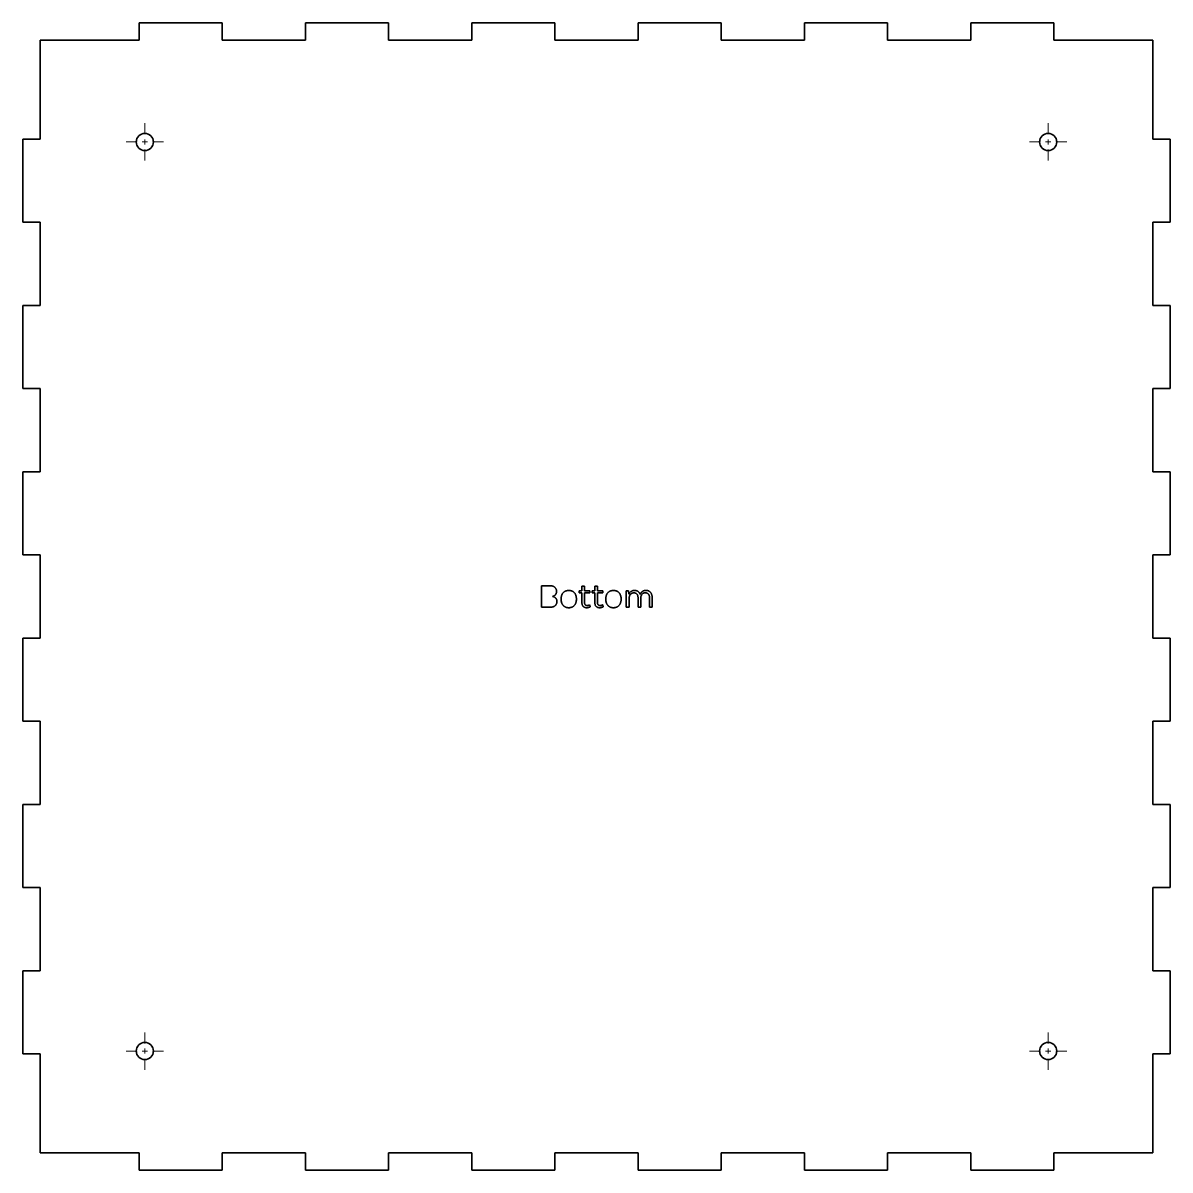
# Model space of a CAD drawing. Header units: millimetres. Extents: x 0 to 1500, y 0 to 1600.
# Drawn here: x 611.6 to 1011.6, y 718.1 to 1118.1 of the extents above; entities that cross this region are included whole.
import ezdxf

# ---------------------------------------------------------------- set-up
doc = ezdxf.new("R2010")
doc.units = ezdxf.units.MM
doc.header["$LTSCALE"] = 0.75
doc.linetypes.add('CENTER2', pattern=[28.575, 19.05, -3.175, 3.175, -3.175])
doc.layers.add('Smart Centers', color=7, linetype='CENTER2', lineweight=18)
doc.layers.add('Visible', color=7, linetype='Continuous', lineweight=35)

# ---------------------------------------------------------------- blocks, each defined once
blk = doc.blocks.new('*U5')
at = {"layer": 'Smart Centers', "color": 0, "ltscale": 0.75, "transparency": 16777216}
for p, q in [((0, 2.678906), (0, 6.5)), ((-6.5, 0), (-2.678906, 0)), ((2.678906, 0), (6.5, 0)), ((0, -6.5), (0, -2.678906))]:
    blk.add_line(p, q, dxfattribs=at)
at = {"layer": 'Smart Centers', "color": 0, "linetype": 'Continuous', "ltscale": 0.75, "transparency": 16777216}
for p, q in [((-0.892969, 0), (0.892969, 0)), ((0, -0.892969), (0, 0.892969))]:
    blk.add_line(p, q, dxfattribs=at)
blk = doc.blocks.new('*U6')
at = {"layer": 'Smart Centers', "color": 0, "ltscale": 0.75, "transparency": 16777216}
for p, q in [((0, 2.678906), (0, 6.5)), ((-6.5, 0), (-2.678906, 0)), ((2.678906, 0), (6.5, 0)), ((0, -6.5), (0, -2.678906))]:
    blk.add_line(p, q, dxfattribs=at)
at = {"layer": 'Smart Centers', "color": 0, "linetype": 'Continuous', "ltscale": 0.75, "transparency": 16777216}
for p, q in [((-0.892969, 0), (0.892969, 0)), ((0, -0.892969), (0, 0.892969))]:
    blk.add_line(p, q, dxfattribs=at)
blk = doc.blocks.new('*U7')
at = {"layer": 'Smart Centers', "color": 0, "ltscale": 0.75, "transparency": 16777216}
for p, q in [((0, 2.678906), (0, 6.5)), ((-6.5, 0), (-2.678906, 0)), ((2.678906, 0), (6.5, 0)), ((0, -6.5), (0, -2.678906))]:
    blk.add_line(p, q, dxfattribs=at)
at = {"layer": 'Smart Centers', "color": 0, "linetype": 'Continuous', "ltscale": 0.75, "transparency": 16777216}
for p, q in [((-0.892969, 0), (0.892969, 0)), ((0, -0.892969), (0, 0.892969))]:
    blk.add_line(p, q, dxfattribs=at)
blk = doc.blocks.new('*U8')
at = {"layer": 'Smart Centers', "color": 0, "ltscale": 0.75, "transparency": 16777216}
for p, q in [((0, 2.678906), (0, 6.5)), ((-6.5, 0), (-2.678906, 0)), ((2.678906, 0), (6.5, 0)), ((0, -6.5), (0, -2.678906))]:
    blk.add_line(p, q, dxfattribs=at)
at = {"layer": 'Smart Centers', "color": 0, "linetype": 'Continuous', "ltscale": 0.75, "transparency": 16777216}
for p, q in [((-0.892969, 0), (0.892969, 0)), ((0, -0.892969), (0, 0.892969))]:
    blk.add_line(p, q, dxfattribs=at)

msp = doc.modelspace()

# ---------------------------------------------------------------- linework, layer by layer
at = {"layer": 'Visible'}
for p, q in [((652.122471, 1118.112944), (652.122471, 1112.112944)), ((681.122471, 1118.112944), (652.122471, 1118.112944)), ((681.122471, 1112.112944), (681.122471, 1118.112944)), ((710.122471, 1118.112944), (710.122471, 1112.112944)), ((739.122471, 1118.112944), (710.122471, 1118.112944)), ((739.122471, 1112.112944), (739.122471, 1118.112944)), ((768.122471, 1118.112944), (768.122471, 1112.112944)), ((797.122471, 1118.112944), (768.122471, 1118.112944)), ((797.122471, 1112.112944), (797.122471, 1118.112944)), ((826.122471, 1118.112944), (826.122471, 1112.112944)), ((855.122471, 1118.112944), (826.122471, 1118.112944)), ((855.122471, 1112.112944), (855.122471, 1118.112944)), ((884.122471, 1118.112944), (884.122471, 1112.112944)), ((913.122471, 1118.112944), (884.122471, 1118.112944)), ((913.122471, 1112.112944), (913.122471, 1118.112944)), ((942.122471, 1118.112944), (942.122471, 1112.112944)), ((971.122471, 1118.112944), (942.122471, 1118.112944)), ((971.122471, 1112.112944), (971.122471, 1118.112944)), ((617.622471, 1112.112944), (617.622471, 1077.612944)), ((652.122471, 1112.112944), (617.622471, 1112.112944)), ((710.122471, 1112.112944), (681.122471, 1112.112944)), ((768.122471, 1112.112944), (739.122471, 1112.112944)), ((826.122471, 1112.112944), (797.122471, 1112.112944)), ((884.122471, 1112.112944), (855.122471, 1112.112944)), ((942.122471, 1112.112944), (913.122471, 1112.112944)), ((1005.622471, 1112.112944), (971.122471, 1112.112944)), ((1005.622471, 1077.612944), (1005.622471, 1112.112944)), ((611.622471, 1077.612944), (611.622471, 1048.612944)), ((617.622471, 1077.612944), (611.622471, 1077.612944)), ((1011.622471, 1077.612944), (1005.622471, 1077.612944)), ((1011.622471, 1048.612944), (1011.622471, 1077.612944)), ((611.622471, 1048.612944), (617.622471, 1048.612944)), ((617.622471, 1048.612944), (617.622471, 1019.612944)), ((1005.622471, 1048.612944), (1011.622471, 1048.612944)), ((1005.622471, 1019.612944), (1005.622471, 1048.612944)), ((611.622471, 1019.612944), (611.622471, 990.612944)), ((617.622471, 1019.612944), (611.622471, 1019.612944)), ((1011.622471, 1019.612944), (1005.622471, 1019.612944)), ((1011.622471, 990.612944), (1011.622471, 1019.612944)), ((611.622471, 990.612944), (617.622471, 990.612944)), ((617.622471, 990.612944), (617.622471, 961.612944)), ((1005.622471, 990.612944), (1011.622471, 990.612944)), ((1005.622471, 961.612944), (1005.622471, 990.612944)), ((611.622471, 961.612944), (611.622471, 932.612944)), ((617.622471, 961.612944), (611.622471, 961.612944)), ((1011.622471, 961.612944), (1005.622471, 961.612944)), ((1011.622471, 932.612944), (1011.622471, 961.612944)), ((611.622471, 932.612944), (617.622471, 932.612944)), ((617.622471, 932.612944), (617.622471, 903.612944)), ((1005.622471, 932.612944), (1011.622471, 932.612944)), ((1005.622471, 903.612944), (1005.622471, 932.612944)), ((792.422471, 921.880944), (795.242471, 921.880944)), ((792.422471, 914.344944), (792.422471, 921.880944)), ((795.242471, 921.880944), (795.405471, 921.877944)), ((795.405471, 921.877944), (795.562471, 921.869944)), ((795.562471, 921.869944), (795.713471, 921.855944)), ((795.713471, 921.855944), (795.859471, 921.836944)), ((795.859471, 921.836944), (796.000471, 921.812944)), ((796.000471, 921.812944), (796.134471, 921.782944)), ((796.134471, 921.782944), (796.263471, 921.746944)), ((796.263471, 921.746944), (796.386471, 921.705944)), ((796.386471, 921.705944), (796.504471, 921.659944)), ((796.504471, 921.659944), (796.616471, 921.607944)), ((796.616471, 921.607944), (796.722471, 921.551944)), ((796.722471, 921.551944), (796.823471, 921.491944)), ((796.823471, 921.491944), (796.919471, 921.428944)), ((796.919471, 921.428944), (797.009471, 921.361944)), ((797.009471, 921.361944), (797.093471, 921.290944)), ((797.093471, 921.290944), (797.172471, 921.217944)), ((797.172471, 921.217944), (797.245471, 921.140944)), ((797.245471, 921.140944), (797.313471, 921.059944)), ((797.313471, 921.059944), (797.375471, 920.975944)), ((797.375471, 920.975944), (797.432471, 920.887944)), ((797.432471, 920.887944), (797.483471, 920.797944)), ((797.483471, 920.797944), (797.529471, 920.705944)), ((797.529471, 920.705944), (797.570471, 920.612944)), ((797.570471, 920.612944), (797.605471, 920.516944)), ((797.605471, 920.516944), (797.635471, 920.420944)), ((797.635471, 920.420944), (797.659471, 920.321944)), ((797.659471, 920.321944), (797.678471, 920.222944)), ((797.678471, 920.222944), (797.691471, 920.120944)), ((797.691471, 920.120944), (797.699471, 920.017944)), ((797.699471, 920.017944), (797.702471, 919.912944)), ((800.701471, 919.947944), (800.827471, 920.005944)), ((800.827471, 920.005944), (800.956471, 920.056944)), ((800.956471, 920.056944), (801.089471, 920.101944)), ((801.089471, 920.101944), (801.225471, 920.139944)), ((801.225471, 920.139944), (801.364471, 920.169944)), ((801.364471, 920.169944), (801.507471, 920.193944)), ((801.507471, 920.193944), (801.653471, 920.210944)), ((801.653471, 920.210944), (801.803471, 920.221944)), ((801.803471, 920.221944), (801.956471, 920.224944)), ((801.956471, 920.224944), (802.108471, 920.221944)), ((802.108471, 920.221944), (802.257471, 920.210944)), ((802.257471, 920.210944), (802.402471, 920.193944)), ((802.402471, 920.193944), (802.544471, 920.169944)), ((802.544471, 920.169944), (802.683471, 920.139944)), ((802.683471, 920.139944), (802.818471, 920.101944)), ((802.818471, 920.101944), (802.950471, 920.056944)), ((802.950471, 920.056944), (803.079471, 920.005944)), ((803.079471, 920.005944), (803.205471, 919.947944)), ((805.634471, 920.080944), (806.558471, 920.080944)), ((805.634471, 919.432944), (805.634471, 920.080944)), ((806.558471, 920.080944), (806.558471, 921.676944)), ((806.558471, 921.676944), (807.482471, 921.676944)), ((807.482471, 921.676944), (807.482471, 920.080944)), ((807.482471, 920.080944), (809.294471, 920.080944)), ((809.294471, 920.080944), (809.294471, 919.432944)), ((810.146471, 920.080944), (811.070471, 920.080944)), ((810.146471, 919.432944), (810.146471, 920.080944)), ((811.070471, 920.080944), (811.070471, 921.676944)), ((811.070471, 921.676944), (811.994471, 921.676944)), ((811.994471, 921.676944), (811.994471, 920.080944)), ((811.994471, 920.080944), (813.806471, 920.080944)), ((813.806471, 920.080944), (813.806471, 919.432944)), ((816.283471, 919.947944), (816.409471, 920.005944)), ((816.409471, 920.005944), (816.538471, 920.056944)), ((816.538471, 920.056944), (816.671471, 920.101944)), ((816.671471, 920.101944), (816.807471, 920.139944)), ((816.807471, 920.139944), (816.946471, 920.169944)), ((816.946471, 920.169944), (817.089471, 920.193944)), ((817.089471, 920.193944), (817.235471, 920.210944)), ((817.235471, 920.210944), (817.385471, 920.221944)), ((817.385471, 920.221944), (817.538471, 920.224944)), ((817.538471, 920.224944), (817.690471, 920.221944)), ((817.690471, 920.221944), (817.839471, 920.210944)), ((817.839471, 920.210944), (817.984471, 920.193944)), ((817.984471, 920.193944), (818.126471, 920.169944)), ((818.126471, 920.169944), (818.265471, 920.139944)), ((818.265471, 920.139944), (818.400471, 920.101944)), ((818.400471, 920.101944), (818.532471, 920.056944)), ((818.532471, 920.056944), (818.661471, 920.005944)), ((818.661471, 920.005944), (818.787471, 919.947944)), ((822.020471, 920.080944), (822.824471, 920.080944)), ((822.020471, 914.344944), (822.020471, 920.080944)), ((822.824471, 920.080944), (822.932471, 918.928944)), ((823.791471, 919.952944), (823.894471, 920.009944)), ((823.894471, 920.009944), (824.002471, 920.059944)), ((824.002471, 920.059944), (824.113471, 920.103944)), ((824.113471, 920.103944), (824.229471, 920.140944)), ((824.229471, 920.140944), (824.348471, 920.170944)), ((824.348471, 920.170944), (824.471471, 920.194944)), ((824.471471, 920.194944), (824.598471, 920.211944)), ((824.598471, 920.211944), (824.729471, 920.221944)), ((824.729471, 920.221944), (824.864471, 920.224944)), ((824.864471, 920.224944), (824.998471, 920.221944)), ((824.998471, 920.221944), (825.127471, 920.212944)), ((825.127471, 920.212944), (825.253471, 920.197944)), ((825.253471, 920.197944), (825.375471, 920.176944)), ((825.375471, 920.176944), (825.493471, 920.148944)), ((825.493471, 920.148944), (825.607471, 920.115944)), ((825.607471, 920.115944), (825.718471, 920.076944)), ((825.718471, 920.076944), (825.824471, 920.030944)), ((825.824471, 920.030944), (825.926471, 919.979944)), ((827.823471, 919.992944), (827.906471, 920.032944)), ((827.906471, 920.032944), (827.991471, 920.068944)), ((827.991471, 920.068944), (828.079471, 920.101944)), ((828.079471, 920.101944), (828.168471, 920.130944)), ((828.168471, 920.130944), (828.260471, 920.155944)), ((828.260471, 920.155944), (828.354471, 920.176944)), ((828.354471, 920.176944), (828.451471, 920.193944)), ((828.451471, 920.193944), (828.550471, 920.207944)), ((828.550471, 920.207944), (828.651471, 920.216944)), ((828.651471, 920.216944), (828.754471, 920.222944)), ((828.754471, 920.222944), (828.860471, 920.224944)), ((828.860471, 920.224944), (828.994471, 920.221944)), ((828.994471, 920.221944), (829.123471, 920.212944)), ((829.123471, 920.212944), (829.249471, 920.197944)), ((829.249471, 920.197944), (829.371471, 920.176944)), ((829.371471, 920.176944), (829.489471, 920.148944)), ((829.489471, 920.148944), (829.603471, 920.115944)), ((829.603471, 920.115944), (829.714471, 920.076944)), ((829.714471, 920.076944), (829.820471, 920.030944)), ((829.820471, 920.030944), (829.922471, 919.979944)), ((796.413471, 918.174944), (796.274471, 918.136944)), ((796.274471, 918.136944), (796.365471, 918.120944)), ((796.365471, 918.120944), (796.454471, 918.100944)), ((796.545471, 918.218944), (796.413471, 918.174944)), ((796.454471, 918.100944), (796.541471, 918.076944)), ((796.541471, 918.076944), (796.626471, 918.049944)), ((796.670471, 918.268944), (796.545471, 918.218944)), ((796.626471, 918.049944), (796.708471, 918.018944)), ((796.788471, 918.324944), (796.670471, 918.268944)), ((796.708471, 918.018944), (796.788471, 917.984944)), ((796.899471, 918.386944), (796.788471, 918.324944)), ((796.788471, 917.984944), (796.866471, 917.946944)), ((796.866471, 917.946944), (796.942471, 917.904944)), ((797.002471, 918.454944), (796.899471, 918.386944)), ((796.942471, 917.904944), (797.016471, 917.858944)), ((797.099471, 918.528944), (797.002471, 918.454944)), ((797.016471, 917.858944), (797.087471, 917.809944)), ((797.087471, 917.809944), (797.156471, 917.757944)), ((797.188471, 918.608944), (797.099471, 918.528944)), ((797.156471, 917.757944), (797.221471, 917.702944)), ((797.270471, 918.695944), (797.188471, 918.608944)), ((797.221471, 917.702944), (797.284471, 917.646944)), ((797.345471, 918.787944), (797.270471, 918.695944)), ((797.284471, 917.646944), (797.343471, 917.587944)), ((797.343471, 917.587944), (797.400471, 917.525944)), ((797.413471, 918.884944), (797.345471, 918.787944)), ((797.400471, 917.525944), (797.453471, 917.462944)), ((797.474471, 918.985944), (797.413471, 918.884944)), ((797.453471, 917.462944), (797.503471, 917.396944)), ((797.527471, 919.089944), (797.474471, 918.985944)), ((797.503471, 917.396944), (797.551471, 917.328944)), ((797.573471, 919.196944), (797.527471, 919.089944)), ((797.551471, 917.328944), (797.595471, 917.258944)), ((797.613471, 919.307944), (797.573471, 919.196944)), ((797.595471, 917.258944), (797.636471, 917.185944)), ((797.645471, 919.421944), (797.613471, 919.307944)), ((797.636471, 917.185944), (797.674471, 917.111944)), ((797.670471, 919.539944), (797.645471, 919.421944)), ((797.688471, 919.660944), (797.670471, 919.539944)), ((797.674471, 917.111944), (797.707471, 917.035944)), ((797.698471, 919.784944), (797.688471, 919.660944)), ((797.702471, 919.912944), (797.698471, 919.784944)), ((797.707471, 917.035944), (797.737471, 916.959944)), ((797.737471, 916.959944), (797.763471, 916.882944)), ((797.763471, 916.882944), (797.785471, 916.803944)), ((797.785471, 916.803944), (797.802471, 916.724944)), ((797.802471, 916.016944), (797.788471, 915.942944)), ((797.802471, 916.724944), (797.816471, 916.643944)), ((797.813471, 916.092944), (797.802471, 916.016944)), ((797.822471, 916.167944), (797.813471, 916.092944)), ((797.816471, 916.643944), (797.826471, 916.562944)), ((797.829471, 916.243944), (797.822471, 916.167944)), ((797.826471, 916.562944), (797.832471, 916.479944)), ((797.833471, 916.319944), (797.829471, 916.243944)), ((797.832471, 916.479944), (797.834471, 916.396944)), ((797.834471, 916.396944), (797.833471, 916.319944)), ((799.280471, 917.212944), (799.283471, 917.407944)), ((799.283471, 917.018944), (799.280471, 917.212944)), ((799.283471, 917.407944), (799.294471, 917.595944)), ((799.294471, 916.831944), (799.283471, 917.018944)), ((799.294471, 917.595944), (799.311471, 917.777944)), ((799.311471, 916.650944), (799.294471, 916.831944)), ((799.311471, 917.777944), (799.336471, 917.953944)), ((799.336471, 916.475944), (799.311471, 916.650944)), ((799.336471, 917.953944), (799.367471, 918.122944)), ((799.367471, 916.306944), (799.336471, 916.475944)), ((799.367471, 918.122944), (799.405471, 918.284944)), ((799.405471, 916.144944), (799.367471, 916.306944)), ((799.405471, 918.284944), (799.451471, 918.441944)), ((799.451471, 915.987944), (799.405471, 916.144944)), ((799.451471, 918.441944), (799.503471, 918.591944)), ((799.503471, 918.591944), (799.562471, 918.734944)), ((799.562471, 918.734944), (799.628471, 918.871944)), ((799.628471, 918.871944), (799.700471, 919.002944)), ((799.700471, 919.002944), (799.777471, 919.126944)), ((799.777471, 919.126944), (799.860471, 919.243944)), ((799.860471, 919.243944), (799.947471, 919.354944)), ((799.947471, 919.354944), (800.040471, 919.458944)), ((800.040471, 919.458944), (800.137471, 919.556944)), ((800.137471, 919.556944), (800.240471, 919.647944)), ((800.240471, 919.647944), (800.348471, 919.732944)), ((800.348471, 919.732944), (800.461471, 919.810944)), ((800.461471, 919.810944), (800.579471, 919.882944)), ((800.579471, 919.882944), (800.701471, 919.947944)), ((803.205471, 919.947944), (803.327471, 919.882944)), ((803.327471, 919.882944), (803.445471, 919.810944)), ((803.445471, 919.810944), (803.558471, 919.732944)), ((803.558471, 919.732944), (803.666471, 919.647944)), ((803.666471, 919.647944), (803.768471, 919.556944)), ((803.768471, 919.556944), (803.866471, 919.458944)), ((803.866471, 919.458944), (803.958471, 919.354944)), ((803.958471, 919.354944), (804.045471, 919.243944)), ((804.045471, 919.243944), (804.127471, 919.126944)), ((804.127471, 919.126944), (804.203471, 919.002944)), ((804.203471, 919.002944), (804.275471, 918.871944)), ((804.275471, 918.871944), (804.341471, 918.734944)), ((804.341471, 918.734944), (804.399471, 918.591944)), ((804.399471, 918.591944), (804.451471, 918.441944)), ((804.451471, 918.441944), (804.496471, 918.284944)), ((804.496471, 916.144944), (804.451471, 915.987944)), ((804.496471, 918.284944), (804.534471, 918.122944)), ((804.534471, 916.306944), (804.496471, 916.144944)), ((804.534471, 918.122944), (804.565471, 917.953944)), ((804.565471, 916.475944), (804.534471, 916.306944)), ((804.565471, 917.953944), (804.589471, 917.777944)), ((804.589471, 916.650944), (804.565471, 916.475944)), ((804.589471, 917.777944), (804.606471, 917.595944)), ((804.606471, 916.831944), (804.589471, 916.650944)), ((804.606471, 917.595944), (804.617471, 917.407944)), ((804.617471, 917.018944), (804.606471, 916.831944)), ((804.617471, 917.407944), (804.620471, 917.212944)), ((804.620471, 917.212944), (804.617471, 917.018944)), ((806.558471, 919.432944), (805.634471, 919.432944)), ((806.558471, 915.820944), (806.558471, 919.432944)), ((807.482471, 919.432944), (807.482471, 915.844944)), ((809.294471, 919.432944), (807.482471, 919.432944)), ((811.070471, 919.432944), (810.146471, 919.432944)), ((811.070471, 915.820944), (811.070471, 919.432944)), ((811.994471, 919.432944), (811.994471, 915.844944)), ((813.806471, 919.432944), (811.994471, 919.432944)), ((814.862471, 917.212944), (814.865471, 917.407944)), ((814.865471, 917.018944), (814.862471, 917.212944)), ((814.865471, 917.407944), (814.876471, 917.595944)), ((814.876471, 916.831944), (814.865471, 917.018944)), ((814.876471, 917.595944), (814.893471, 917.777944)), ((814.893471, 916.650944), (814.876471, 916.831944)), ((814.893471, 917.777944), (814.918471, 917.953944)), ((814.918471, 916.475944), (814.893471, 916.650944)), ((814.918471, 917.953944), (814.949471, 918.122944)), ((814.949471, 916.306944), (814.918471, 916.475944)), ((814.949471, 918.122944), (814.987471, 918.284944)), ((814.987471, 916.144944), (814.949471, 916.306944)), ((814.987471, 918.284944), (815.033471, 918.441944)), ((815.033471, 915.987944), (814.987471, 916.144944)), ((815.033471, 918.441944), (815.085471, 918.591944)), ((815.085471, 918.591944), (815.144471, 918.734944)), ((815.144471, 918.734944), (815.210471, 918.871944)), ((815.210471, 918.871944), (815.282471, 919.002944)), ((815.282471, 919.002944), (815.359471, 919.126944)), ((815.359471, 919.126944), (815.442471, 919.243944)), ((815.442471, 919.243944), (815.529471, 919.354944)), ((815.529471, 919.354944), (815.622471, 919.458944)), ((815.622471, 919.458944), (815.719471, 919.556944)), ((815.719471, 919.556944), (815.822471, 919.647944)), ((815.822471, 919.647944), (815.930471, 919.732944)), ((815.930471, 919.732944), (816.043471, 919.810944)), ((816.043471, 919.810944), (816.161471, 919.882944)), ((816.161471, 919.882944), (816.283471, 919.947944)), ((818.787471, 919.947944), (818.909471, 919.882944)), ((818.909471, 919.882944), (819.027471, 919.810944)), ((819.027471, 919.810944), (819.140471, 919.732944)), ((819.140471, 919.732944), (819.248471, 919.647944)), ((819.248471, 919.647944), (819.350471, 919.556944)), ((819.350471, 919.556944), (819.448471, 919.458944)), ((819.448471, 919.458944), (819.540471, 919.354944)), ((819.540471, 919.354944), (819.627471, 919.243944)), ((819.627471, 919.243944), (819.709471, 919.126944)), ((819.709471, 919.126944), (819.785471, 919.002944)), ((819.785471, 919.002944), (819.857471, 918.871944)), ((819.857471, 918.871944), (819.923471, 918.734944)), ((819.923471, 918.734944), (819.981471, 918.591944)), ((819.981471, 918.591944), (820.033471, 918.441944)), ((820.033471, 918.441944), (820.078471, 918.284944)), ((820.078471, 916.144944), (820.033471, 915.987944)), ((820.078471, 918.284944), (820.116471, 918.122944)), ((820.116471, 916.306944), (820.078471, 916.144944)), ((820.116471, 918.122944), (820.147471, 917.953944)), ((820.147471, 916.475944), (820.116471, 916.306944)), ((820.147471, 917.953944), (820.171471, 917.777944)), ((820.171471, 916.650944), (820.147471, 916.475944)), ((820.171471, 917.777944), (820.188471, 917.595944)), ((820.188471, 916.831944), (820.171471, 916.650944)), ((820.188471, 917.595944), (820.199471, 917.407944)), ((820.199471, 917.018944), (820.188471, 916.831944)), ((820.199471, 917.407944), (820.202471, 917.212944)), ((820.202471, 917.212944), (820.199471, 917.018944)), ((822.932471, 918.928944), (822.988471, 919.050944)), ((822.958471, 917.199944), (822.956471, 917.056944)), ((822.956471, 917.056944), (822.956471, 914.344944)), ((822.964471, 917.338944), (822.958471, 917.199944)), ((822.974471, 917.474944), (822.964471, 917.338944)), ((822.989471, 917.605944), (822.974471, 917.474944)), ((822.988471, 919.050944), (823.049471, 919.166944)), ((823.007471, 917.732944), (822.989471, 917.605944)), ((823.029471, 917.855944), (823.007471, 917.732944)), ((823.056471, 917.974944), (823.029471, 917.855944)), ((823.049471, 919.166944), (823.114471, 919.276944)), ((823.087471, 918.089944), (823.056471, 917.974944)), ((823.121471, 918.200944), (823.087471, 918.089944)), ((823.114471, 919.276944), (823.183471, 919.381944)), ((823.160471, 918.307944), (823.121471, 918.200944)), ((823.203471, 918.410944), (823.160471, 918.307944)), ((823.183471, 919.381944), (823.257471, 919.480944)), ((823.249471, 918.507944), (823.203471, 918.410944)), ((823.298471, 918.600944), (823.249471, 918.507944)), ((823.257471, 919.480944), (823.335471, 919.573944)), ((823.351471, 918.688944), (823.298471, 918.600944)), ((823.335471, 919.573944), (823.417471, 919.660944)), ((823.407471, 918.771944), (823.351471, 918.688944)), ((823.467471, 918.850944), (823.407471, 918.771944)), ((823.417471, 919.660944), (823.504471, 919.742944)), ((823.531471, 918.923944), (823.467471, 918.850944)), ((823.504471, 919.742944), (823.595471, 919.818944)), ((823.598471, 918.991944), (823.531471, 918.923944)), ((823.595471, 919.818944), (823.691471, 919.888944)), ((823.668471, 919.055944), (823.598471, 918.991944)), ((823.742471, 919.114944), (823.668471, 919.055944)), ((823.691471, 919.888944), (823.791471, 919.952944)), ((823.819471, 919.168944), (823.742471, 919.114944)), ((823.899471, 919.216944), (823.819471, 919.168944)), ((823.981471, 919.258944), (823.899471, 919.216944)), ((824.066471, 919.294944), (823.981471, 919.258944)), ((824.155471, 919.325944), (824.066471, 919.294944)), ((824.245471, 919.351944), (824.155471, 919.325944)), ((824.339471, 919.371944), (824.245471, 919.351944)), ((824.435471, 919.385944), (824.339471, 919.371944)), ((824.534471, 919.393944), (824.435471, 919.385944)), ((824.636471, 919.396944), (824.534471, 919.393944)), ((824.769471, 919.392944), (824.636471, 919.396944)), ((824.896471, 919.379944), (824.769471, 919.392944)), ((825.017471, 919.357944), (824.896471, 919.379944)), ((825.133471, 919.327944), (825.017471, 919.357944)), ((825.243471, 919.289944), (825.133471, 919.327944)), ((825.347471, 919.242944), (825.243471, 919.289944)), ((825.446471, 919.186944), (825.347471, 919.242944)), ((825.538471, 919.121944), (825.446471, 919.186944)), ((825.626471, 919.049944), (825.538471, 919.121944)), ((825.707471, 918.967944), (825.626471, 919.049944)), ((825.782471, 918.877944), (825.707471, 918.967944)), ((825.848471, 918.780944), (825.782471, 918.877944)), ((825.907471, 918.674944), (825.848471, 918.780944)), ((825.959471, 918.561944), (825.907471, 918.674944)), ((825.926471, 919.979944), (826.025471, 919.921944)), ((826.002471, 918.440944), (825.959471, 918.561944)), ((826.037471, 918.311944), (826.002471, 918.440944)), ((826.025471, 919.921944), (826.119471, 919.858944)), ((826.065471, 918.174944), (826.037471, 918.311944)), ((826.084471, 918.029944), (826.065471, 918.174944)), ((826.096471, 917.876944), (826.084471, 918.029944)), ((826.100471, 917.716944), (826.096471, 917.876944)), ((826.100471, 914.344944), (826.100471, 917.716944)), ((826.119471, 919.858944), (826.209471, 919.789944)), ((826.209471, 919.789944), (826.295471, 919.716944)), ((826.295471, 919.716944), (826.375471, 919.637944)), ((826.375471, 919.637944), (826.452471, 919.553944)), ((826.452471, 919.553944), (826.524471, 919.463944)), ((826.524471, 919.463944), (826.591471, 919.369944)), ((826.591471, 919.369944), (826.654471, 919.269944)), ((826.654471, 919.269944), (826.712471, 919.164944)), ((826.712471, 919.164944), (826.766471, 919.054944)), ((826.766471, 919.054944), (826.815471, 918.939944)), ((826.815471, 918.939944), (826.85545, 918.831819)), ((826.85545, 918.831819), (826.890471, 918.918944)), ((826.890471, 918.918944), (826.933471, 919.017944)), ((826.933471, 919.017944), (826.979471, 919.112944)), ((826.979471, 919.112944), (827.028471, 919.203944)), ((827.028471, 917.336944), (827.024471, 917.128944)), ((827.024471, 917.128944), (827.024471, 914.344944)), ((827.028471, 919.203944), (827.080471, 919.290944)), ((827.041471, 917.534944), (827.028471, 917.336944)), ((827.061471, 917.724944), (827.041471, 917.534944)), ((827.090471, 917.904944), (827.061471, 917.724944)), ((827.080471, 919.290944), (827.135471, 919.374944)), ((827.127471, 918.075944), (827.090471, 917.904944)), ((827.173471, 918.237944), (827.127471, 918.075944)), ((827.135471, 919.374944), (827.192471, 919.453944)), ((827.227471, 918.390944), (827.173471, 918.237944)), ((827.192471, 919.453944), (827.252471, 919.528944)), ((827.289471, 918.533944), (827.227471, 918.390944)), ((827.252471, 919.528944), (827.315471, 919.600944)), ((827.359471, 918.668944), (827.289471, 918.533944)), ((827.315471, 919.600944), (827.380471, 919.668944)), ((827.438471, 918.793944), (827.359471, 918.668944)), ((827.380471, 919.668944), (827.447471, 919.731944)), ((827.524471, 918.908944), (827.438471, 918.793944)), ((827.447471, 919.731944), (827.517471, 919.791944)), ((827.517471, 919.791944), (827.590471, 919.847944)), ((827.618471, 919.010944), (827.524471, 918.908944)), ((827.590471, 919.847944), (827.665471, 919.899944)), ((827.719471, 919.101944), (827.618471, 919.010944)), ((827.665471, 919.899944), (827.743471, 919.947944)), ((827.828471, 919.179944), (827.719471, 919.101944)), ((827.743471, 919.947944), (827.823471, 919.992944)), ((827.944471, 919.245944), (827.828471, 919.179944)), ((828.067471, 919.300944), (827.944471, 919.245944)), ((828.197471, 919.342944), (828.067471, 919.300944)), ((828.335471, 919.372944), (828.197471, 919.342944)), ((828.480471, 919.390944), (828.335471, 919.372944)), ((828.632471, 919.396944), (828.480471, 919.390944)), ((828.762471, 919.392944), (828.632471, 919.396944)), ((828.887471, 919.379944), (828.762471, 919.392944)), ((829.007471, 919.357944), (828.887471, 919.379944)), ((829.121471, 919.327944), (829.007471, 919.357944)), ((829.230471, 919.289944), (829.121471, 919.327944)), ((829.333471, 919.242944), (829.230471, 919.289944)), ((829.431471, 919.186944), (829.333471, 919.242944)), ((829.523471, 919.121944), (829.431471, 919.186944)), ((829.610471, 919.049944), (829.523471, 919.121944)), ((829.691471, 918.967944), (829.610471, 919.049944)), ((829.766471, 918.877944), (829.691471, 918.967944)), ((829.832471, 918.780944), (829.766471, 918.877944)), ((829.891471, 918.674944), (829.832471, 918.780944)), ((829.943471, 918.561944), (829.891471, 918.674944)), ((829.922471, 919.979944), (830.021471, 919.921944)), ((829.986471, 918.440944), (829.943471, 918.561944)), ((830.021471, 918.311944), (829.986471, 918.440944)), ((830.021471, 919.921944), (830.115471, 919.858944)), ((830.049471, 918.174944), (830.021471, 918.311944)), ((830.068471, 918.029944), (830.049471, 918.174944)), ((830.080471, 917.876944), (830.068471, 918.029944)), ((830.084471, 917.716944), (830.080471, 917.876944)), ((830.084471, 914.344944), (830.084471, 917.716944)), ((830.115471, 919.858944), (830.205471, 919.789944)), ((830.205471, 919.789944), (830.291471, 919.716944)), ((830.291471, 919.716944), (830.371471, 919.637944)), ((830.371471, 919.637944), (830.448471, 919.553944)), ((830.448471, 919.553944), (830.520471, 919.463944)), ((830.520471, 919.463944), (830.587471, 919.369944)), ((830.587471, 919.369944), (830.650471, 919.269944)), ((830.650471, 919.269944), (830.708471, 919.164944)), ((830.708471, 919.164944), (830.762471, 919.054944)), ((830.762471, 919.054944), (830.811471, 918.939944)), ((830.811471, 918.939944), (830.855471, 918.820944)), ((830.855471, 918.820944), (830.894471, 918.697944)), ((830.894471, 918.697944), (830.927471, 918.569944)), ((830.927471, 918.569944), (830.955471, 918.438944)), ((830.955471, 918.438944), (830.979471, 918.302944)), ((830.979471, 918.302944), (830.997471, 918.161944)), ((830.997471, 918.161944), (831.010471, 918.017944)), ((831.010471, 918.017944), (831.017471, 917.869944)), ((831.017471, 917.869944), (831.020471, 917.716944)), ((831.020471, 917.716944), (831.020471, 914.344944)), ((795.242471, 914.344944), (792.422471, 914.344944)), ((795.387471, 914.346944), (795.242471, 914.344944)), ((795.528471, 914.351944), (795.387471, 914.346944)), ((795.663471, 914.360944), (795.528471, 914.351944)), ((795.794471, 914.372944), (795.663471, 914.360944)), ((795.920471, 914.387944), (795.794471, 914.372944)), ((796.041471, 914.407944), (795.920471, 914.387944)), ((796.158471, 914.429944), (796.041471, 914.407944)), ((796.269471, 914.455944), (796.158471, 914.429944)), ((796.376471, 914.485944), (796.269471, 914.455944)), ((796.478471, 914.518944), (796.376471, 914.485944)), ((796.576471, 914.554944), (796.478471, 914.518944)), ((796.669471, 914.592944), (796.576471, 914.554944)), ((796.759471, 914.633944), (796.669471, 914.592944)), ((796.845471, 914.676944), (796.759471, 914.633944)), ((796.926471, 914.722944), (796.845471, 914.676944)), ((797.004471, 914.770944), (796.926471, 914.722944)), ((797.078471, 914.820944), (797.004471, 914.770944)), ((797.148471, 914.873944), (797.078471, 914.820944)), ((797.214471, 914.928944), (797.148471, 914.873944)), ((797.276471, 914.986944), (797.214471, 914.928944)), ((797.334471, 915.046944), (797.276471, 914.986944)), ((797.389471, 915.106944), (797.334471, 915.046944)), ((797.441471, 915.169944), (797.389471, 915.106944)), ((797.489471, 915.233944), (797.441471, 915.169944)), ((797.533471, 915.298944), (797.489471, 915.233944)), ((797.574471, 915.365944), (797.533471, 915.298944)), ((797.612471, 915.433944), (797.574471, 915.365944)), ((797.647471, 915.502944), (797.612471, 915.433944)), ((797.677471, 915.574944), (797.647471, 915.502944)), ((797.705471, 915.646944), (797.677471, 915.574944)), ((797.730471, 915.719944), (797.705471, 915.646944)), ((797.751471, 915.793944), (797.730471, 915.719944)), ((797.771471, 915.867944), (797.751471, 915.793944)), ((797.788471, 915.942944), (797.771471, 915.867944)), ((799.503471, 915.837944), (799.451471, 915.987944)), ((799.562471, 915.694944), (799.503471, 915.837944)), ((799.628471, 915.556944), (799.562471, 915.694944)), ((799.700471, 915.425944), (799.628471, 915.556944)), ((799.777471, 915.300944), (799.700471, 915.425944)), ((799.860471, 915.183944), (799.777471, 915.300944)), ((799.947471, 915.071944), (799.860471, 915.183944)), ((800.040471, 914.967944), (799.947471, 915.071944)), ((800.137471, 914.868944), (800.040471, 914.967944)), ((800.240471, 914.777944), (800.137471, 914.868944)), ((800.348471, 914.692944), (800.240471, 914.777944)), ((800.461471, 914.614944), (800.348471, 914.692944)), ((800.579471, 914.542944), (800.461471, 914.614944)), ((800.701471, 914.477944), (800.579471, 914.542944)), ((800.827471, 914.419944), (800.701471, 914.477944)), ((800.956471, 914.368944), (800.827471, 914.419944)), ((801.089471, 914.323944), (800.956471, 914.368944)), ((801.225471, 914.285944), (801.089471, 914.323944)), ((801.364471, 914.255944), (801.225471, 914.285944)), ((801.507471, 914.231944), (801.364471, 914.255944)), ((801.653471, 914.214944), (801.507471, 914.231944)), ((801.803471, 914.203944), (801.653471, 914.214944)), ((801.956471, 914.200944), (801.803471, 914.203944)), ((802.108471, 914.203944), (801.956471, 914.200944)), ((802.257471, 914.214944), (802.108471, 914.203944)), ((802.402471, 914.231944), (802.257471, 914.214944)), ((802.544471, 914.255944), (802.402471, 914.231944)), ((802.683471, 914.285944), (802.544471, 914.255944)), ((802.818471, 914.323944), (802.683471, 914.285944)), ((802.950471, 914.368944), (802.818471, 914.323944)), ((803.079471, 914.419944), (802.950471, 914.368944)), ((803.205471, 914.477944), (803.079471, 914.419944)), ((803.327471, 914.542944), (803.205471, 914.477944)), ((803.445471, 914.614944), (803.327471, 914.542944)), ((803.558471, 914.692944), (803.445471, 914.614944)), ((803.666471, 914.777944), (803.558471, 914.692944)), ((803.768471, 914.868944), (803.666471, 914.777944)), ((803.866471, 914.967944), (803.768471, 914.868944)), ((803.958471, 915.071944), (803.866471, 914.967944)), ((804.045471, 915.183944), (803.958471, 915.071944)), ((804.127471, 915.300944), (804.045471, 915.183944)), ((804.203471, 915.425944), (804.127471, 915.300944)), ((804.275471, 915.556944), (804.203471, 915.425944)), ((804.341471, 915.694944), (804.275471, 915.556944)), ((804.399471, 915.837944), (804.341471, 915.694944)), ((804.451471, 915.987944), (804.399471, 915.837944)), ((806.560471, 915.714944), (806.558471, 915.820944)), ((806.567471, 915.611944), (806.560471, 915.714944)), ((806.577471, 915.512944), (806.567471, 915.611944)), ((806.593471, 915.417944), (806.577471, 915.512944)), ((806.612471, 915.325944), (806.593471, 915.417944)), ((806.636471, 915.237944), (806.612471, 915.325944)), ((806.664471, 915.152944), (806.636471, 915.237944)), ((806.696471, 915.071944), (806.664471, 915.152944)), ((806.733471, 914.994944), (806.696471, 915.071944)), ((806.774471, 914.920944), (806.733471, 914.994944)), ((806.819471, 914.850944), (806.774471, 914.920944)), ((806.867471, 914.783944), (806.819471, 914.850944)), ((806.918471, 914.720944), (806.867471, 914.783944)), ((806.972471, 914.661944), (806.918471, 914.720944)), ((807.029471, 914.605944), (806.972471, 914.661944)), ((807.089471, 914.553944), (807.029471, 914.605944)), ((807.153471, 914.504944), (807.089471, 914.553944)), ((807.219471, 914.459944), (807.153471, 914.504944)), ((807.289471, 914.418944), (807.219471, 914.459944)), ((807.362471, 914.380944), (807.289471, 914.418944)), ((807.437471, 914.346944), (807.362471, 914.380944)), ((807.515471, 914.315944), (807.437471, 914.346944)), ((807.482471, 915.844944), (807.490471, 915.675944)), ((807.490471, 915.675944), (807.515471, 915.524944)), ((807.515471, 915.524944), (807.557471, 915.391944)), ((807.594471, 914.288944), (807.515471, 914.315944)), ((807.557471, 915.391944), (807.614471, 915.276944)), ((807.675471, 914.265944), (807.594471, 914.288944)), ((807.614471, 915.276944), (807.689471, 915.178944)), ((807.758471, 914.245944), (807.675471, 914.265944)), ((807.689471, 915.178944), (807.780471, 915.098944)), ((807.843471, 914.229944), (807.758471, 914.245944)), ((807.780471, 915.098944), (807.888471, 915.036944)), ((807.930471, 914.216944), (807.843471, 914.229944)), ((807.888471, 915.036944), (808.012471, 914.992944)), ((808.019471, 914.207944), (807.930471, 914.216944)), ((808.012471, 914.992944), (808.153471, 914.965944)), ((808.109471, 914.202944), (808.019471, 914.207944)), ((808.202471, 914.200944), (808.109471, 914.202944)), ((808.153471, 914.965944), (808.310471, 914.956944)), ((808.267471, 914.201944), (808.202471, 914.200944)), ((808.331471, 914.203944), (808.267471, 914.201944)), ((808.310471, 914.956944), (808.408471, 914.958944)), ((808.395471, 914.208944), (808.331471, 914.203944)), ((808.458471, 914.213944), (808.395471, 914.208944)), ((808.408471, 914.958944), (808.456471, 914.961944)), ((808.456471, 914.961944), (808.552471, 914.969944)), ((808.521471, 914.221944), (808.458471, 914.213944)), ((808.583471, 914.230944), (808.521471, 914.221944)), ((808.552471, 914.969944), (808.600471, 914.975944)), ((808.645471, 914.241944), (808.583471, 914.230944)), ((808.600471, 914.975944), (808.647471, 914.982944)), ((808.707471, 914.254944), (808.645471, 914.241944)), ((808.647471, 914.982944), (808.741471, 915.000944)), ((808.768471, 914.268944), (808.707471, 914.254944)), ((808.741471, 915.000944), (808.787471, 915.010944)), ((808.829471, 914.284944), (808.768471, 914.268944)), ((808.787471, 915.010944), (808.834471, 915.021944)), ((808.890471, 914.301944), (808.829471, 914.284944)), ((808.834471, 915.021944), (808.882471, 915.034944)), ((808.882471, 915.034944), (808.931471, 915.047944)), ((808.950471, 914.320944), (808.890471, 914.301944)), ((808.931471, 915.047944), (808.981471, 915.062944)), ((809.011471, 914.339944), (808.950471, 914.320944)), ((808.981471, 915.062944), (809.032471, 915.078944)), ((809.072471, 914.359944), (809.011471, 914.339944)), ((809.032471, 915.078944), (809.085471, 915.094944)), ((809.133471, 914.380944), (809.072471, 914.359944)), ((809.085471, 915.094944), (809.138471, 915.112944)), ((809.194471, 914.402944), (809.133471, 914.380944)), ((809.138471, 915.112944), (809.193471, 915.131944)), ((809.193471, 915.131944), (809.249471, 915.151944)), ((809.255471, 914.425944), (809.194471, 914.402944)), ((809.249471, 915.151944), (809.306471, 915.172944)), ((809.316471, 914.449944), (809.255471, 914.425944)), ((809.306471, 915.172944), (809.438471, 914.500944)), ((809.377471, 914.474944), (809.316471, 914.449944)), ((809.438471, 914.500944), (809.377471, 914.474944)), ((811.072471, 915.714944), (811.070471, 915.820944)), ((811.079471, 915.611944), (811.072471, 915.714944)), ((811.089471, 915.512944), (811.079471, 915.611944)), ((811.105471, 915.417944), (811.089471, 915.512944)), ((811.124471, 915.325944), (811.105471, 915.417944)), ((811.148471, 915.237944), (811.124471, 915.325944)), ((811.176471, 915.152944), (811.148471, 915.237944)), ((811.208471, 915.071944), (811.176471, 915.152944)), ((811.245471, 914.994944), (811.208471, 915.071944)), ((811.286471, 914.920944), (811.245471, 914.994944)), ((811.331471, 914.850944), (811.286471, 914.920944)), ((811.379471, 914.783944), (811.331471, 914.850944)), ((811.430471, 914.720944), (811.379471, 914.783944)), ((811.484471, 914.661944), (811.430471, 914.720944)), ((811.541471, 914.605944), (811.484471, 914.661944)), ((811.601471, 914.553944), (811.541471, 914.605944)), ((811.665471, 914.504944), (811.601471, 914.553944)), ((811.731471, 914.459944), (811.665471, 914.504944)), ((811.801471, 914.418944), (811.731471, 914.459944)), ((811.874471, 914.380944), (811.801471, 914.418944)), ((811.949471, 914.346944), (811.874471, 914.380944)), ((812.027471, 914.315944), (811.949471, 914.346944)), ((811.994471, 915.844944), (812.002471, 915.675944)), ((812.002471, 915.675944), (812.027471, 915.524944)), ((812.027471, 915.524944), (812.069471, 915.391944)), ((812.106471, 914.288944), (812.027471, 914.315944)), ((812.069471, 915.391944), (812.126471, 915.276944)), ((812.187471, 914.265944), (812.106471, 914.288944)), ((812.126471, 915.276944), (812.201471, 915.178944)), ((812.270471, 914.245944), (812.187471, 914.265944)), ((812.201471, 915.178944), (812.292471, 915.098944)), ((812.355471, 914.229944), (812.270471, 914.245944)), ((812.292471, 915.098944), (812.400471, 915.036944)), ((812.442471, 914.216944), (812.355471, 914.229944)), ((812.400471, 915.036944), (812.524471, 914.992944)), ((812.531471, 914.207944), (812.442471, 914.216944)), ((812.524471, 914.992944), (812.665471, 914.965944)), ((812.621471, 914.202944), (812.531471, 914.207944)), ((812.714471, 914.200944), (812.621471, 914.202944)), ((812.665471, 914.965944), (812.822471, 914.956944)), ((812.779471, 914.201944), (812.714471, 914.200944)), ((812.843471, 914.203944), (812.779471, 914.201944)), ((812.822471, 914.956944), (812.920471, 914.958944)), ((812.907471, 914.208944), (812.843471, 914.203944)), ((812.970471, 914.213944), (812.907471, 914.208944)), ((812.920471, 914.958944), (812.968471, 914.961944)), ((812.968471, 914.961944), (813.064471, 914.969944)), ((813.033471, 914.221944), (812.970471, 914.213944)), ((813.095471, 914.230944), (813.033471, 914.221944)), ((813.064471, 914.969944), (813.112471, 914.975944)), ((813.157471, 914.241944), (813.095471, 914.230944)), ((813.112471, 914.975944), (813.159471, 914.982944)), ((813.219471, 914.254944), (813.157471, 914.241944)), ((813.159471, 914.982944), (813.253471, 915.000944)), ((813.280471, 914.268944), (813.219471, 914.254944)), ((813.253471, 915.000944), (813.299471, 915.010944)), ((813.341471, 914.284944), (813.280471, 914.268944)), ((813.299471, 915.010944), (813.346471, 915.021944)), ((813.402471, 914.301944), (813.341471, 914.284944)), ((813.346471, 915.021944), (813.394471, 915.034944)), ((813.394471, 915.034944), (813.443471, 915.047944)), ((813.462471, 914.320944), (813.402471, 914.301944)), ((813.443471, 915.047944), (813.493471, 915.062944)), ((813.523471, 914.339944), (813.462471, 914.320944)), ((813.493471, 915.062944), (813.544471, 915.078944)), ((813.584471, 914.359944), (813.523471, 914.339944)), ((813.544471, 915.078944), (813.597471, 915.094944)), ((813.645471, 914.380944), (813.584471, 914.359944)), ((813.597471, 915.094944), (813.650471, 915.112944)), ((813.706471, 914.402944), (813.645471, 914.380944)), ((813.650471, 915.112944), (813.705471, 915.131944)), ((813.705471, 915.131944), (813.761471, 915.151944)), ((813.767471, 914.425944), (813.706471, 914.402944)), ((813.761471, 915.151944), (813.818471, 915.172944)), ((813.828471, 914.449944), (813.767471, 914.425944)), ((813.818471, 915.172944), (813.950471, 914.500944)), ((813.889471, 914.474944), (813.828471, 914.449944)), ((813.950471, 914.500944), (813.889471, 914.474944)), ((815.085471, 915.837944), (815.033471, 915.987944)), ((815.144471, 915.694944), (815.085471, 915.837944)), ((815.210471, 915.556944), (815.144471, 915.694944)), ((815.282471, 915.425944), (815.210471, 915.556944)), ((815.359471, 915.300944), (815.282471, 915.425944)), ((815.442471, 915.183944), (815.359471, 915.300944)), ((815.529471, 915.071944), (815.442471, 915.183944)), ((815.622471, 914.967944), (815.529471, 915.071944)), ((815.719471, 914.868944), (815.622471, 914.967944)), ((815.822471, 914.777944), (815.719471, 914.868944)), ((815.930471, 914.692944), (815.822471, 914.777944)), ((816.043471, 914.614944), (815.930471, 914.692944)), ((816.161471, 914.542944), (816.043471, 914.614944)), ((816.283471, 914.477944), (816.161471, 914.542944)), ((816.409471, 914.419944), (816.283471, 914.477944)), ((816.538471, 914.368944), (816.409471, 914.419944)), ((816.671471, 914.323944), (816.538471, 914.368944)), ((816.807471, 914.285944), (816.671471, 914.323944)), ((816.946471, 914.255944), (816.807471, 914.285944)), ((817.089471, 914.231944), (816.946471, 914.255944)), ((817.235471, 914.214944), (817.089471, 914.231944)), ((817.385471, 914.203944), (817.235471, 914.214944)), ((817.538471, 914.200944), (817.385471, 914.203944)), ((817.690471, 914.203944), (817.538471, 914.200944)), ((817.839471, 914.214944), (817.690471, 914.203944)), ((817.984471, 914.231944), (817.839471, 914.214944)), ((818.126471, 914.255944), (817.984471, 914.231944)), ((818.265471, 914.285944), (818.126471, 914.255944)), ((818.400471, 914.323944), (818.265471, 914.285944)), ((818.532471, 914.368944), (818.400471, 914.323944)), ((818.661471, 914.419944), (818.532471, 914.368944)), ((818.787471, 914.477944), (818.661471, 914.419944)), ((818.909471, 914.542944), (818.787471, 914.477944)), ((819.027471, 914.614944), (818.909471, 914.542944)), ((819.140471, 914.692944), (819.027471, 914.614944)), ((819.248471, 914.777944), (819.140471, 914.692944)), ((819.350471, 914.868944), (819.248471, 914.777944)), ((819.448471, 914.967944), (819.350471, 914.868944)), ((819.540471, 915.071944), (819.448471, 914.967944)), ((819.627471, 915.183944), (819.540471, 915.071944)), ((819.709471, 915.300944), (819.627471, 915.183944)), ((819.785471, 915.425944), (819.709471, 915.300944)), ((819.857471, 915.556944), (819.785471, 915.425944)), ((819.923471, 915.694944), (819.857471, 915.556944)), ((819.981471, 915.837944), (819.923471, 915.694944)), ((820.033471, 915.987944), (819.981471, 915.837944)), ((822.956471, 914.344944), (822.020471, 914.344944)), ((827.024471, 914.344944), (826.100471, 914.344944)), ((831.020471, 914.344944), (830.084471, 914.344944)), ((611.622471, 903.612944), (611.622471, 874.612944)), ((617.622471, 903.612944), (611.622471, 903.612944)), ((1011.622471, 903.612944), (1005.622471, 903.612944)), ((1011.622471, 874.612944), (1011.622471, 903.612944)), ((611.622471, 874.612944), (617.622471, 874.612944)), ((617.622471, 874.612944), (617.622471, 845.612944)), ((1005.622471, 874.612944), (1011.622471, 874.612944)), ((1005.622471, 845.612944), (1005.622471, 874.612944)), ((611.622471, 845.612944), (611.622471, 816.612944)), ((617.622471, 845.612944), (611.622471, 845.612944)), ((1011.622471, 845.612944), (1005.622471, 845.612944)), ((1011.622471, 816.612944), (1011.622471, 845.612944)), ((611.622471, 816.612944), (617.622471, 816.612944)), ((617.622471, 816.612944), (617.622471, 787.612944)), ((1005.622471, 816.612944), (1011.622471, 816.612944)), ((1005.622471, 787.612944), (1005.622471, 816.612944)), ((611.622471, 787.612944), (611.622471, 758.612944)), ((617.622471, 787.612944), (611.622471, 787.612944)), ((1011.622471, 787.612944), (1005.622471, 787.612944)), ((1011.622471, 758.612944), (1011.622471, 787.612944)), ((611.622471, 758.612944), (617.622471, 758.612944)), ((617.622471, 758.612944), (617.622471, 724.112944)), ((1005.622471, 758.612944), (1011.622471, 758.612944)), ((1005.622471, 724.112944), (1005.622471, 758.612944)), ((617.622471, 724.112944), (652.122471, 724.112944)), ((652.122471, 724.112944), (652.122471, 718.112944)), ((681.122471, 724.112944), (710.122471, 724.112944)), ((681.122471, 718.112944), (681.122471, 724.112944)), ((710.122471, 724.112944), (710.122471, 718.112944)), ((739.122471, 724.112944), (768.122471, 724.112944)), ((739.122471, 718.112944), (739.122471, 724.112944)), ((768.122471, 724.112944), (768.122471, 718.112944)), ((797.122471, 724.112944), (826.122471, 724.112944)), ((797.122471, 718.112944), (797.122471, 724.112944)), ((826.122471, 724.112944), (826.122471, 718.112944)), ((855.122471, 724.112944), (884.122471, 724.112944)), ((855.122471, 718.112944), (855.122471, 724.112944)), ((884.122471, 724.112944), (884.122471, 718.112944)), ((913.122471, 724.112944), (942.122471, 724.112944)), ((913.122471, 718.112944), (913.122471, 724.112944)), ((942.122471, 724.112944), (942.122471, 718.112944)), ((971.122471, 724.112944), (1005.622471, 724.112944)), ((971.122471, 718.112944), (971.122471, 724.112944)), ((652.122471, 718.112944), (681.122471, 718.112944)), ((710.122471, 718.112944), (739.122471, 718.112944)), ((768.122471, 718.112944), (797.122471, 718.112944)), ((826.122471, 718.112944), (855.122471, 718.112944)), ((884.122471, 718.112944), (913.122471, 718.112944)), ((942.122471, 718.112944), (971.122471, 718.112944))]:
    msp.add_line(p, q, dxfattribs=at)
at = {"layer": 'Visible', "extrusion": (0, 0, -1)}
for centre in [(-654.122462, 1076.612922), (-969.122462, 1076.612922), (-654.122462, 759.612922), (-969.122462, 759.612922)]:
    msp.add_circle(centre, 3, dxfattribs=at)

# ---------------------------------------------------------------- block references
at = {"layer": 'Smart Centers', "ltscale": 0.75}
for name, p in [('*U7', (654.122462, 1076.612922)), ('*U5', (969.122462, 1076.612922)), ('*U8', (654.122462, 759.612922)), ('*U6', (969.122462, 759.612922))]:
    msp.add_blockref(name, p, dxfattribs=at)

doc.saveas('drawing.dxf')
